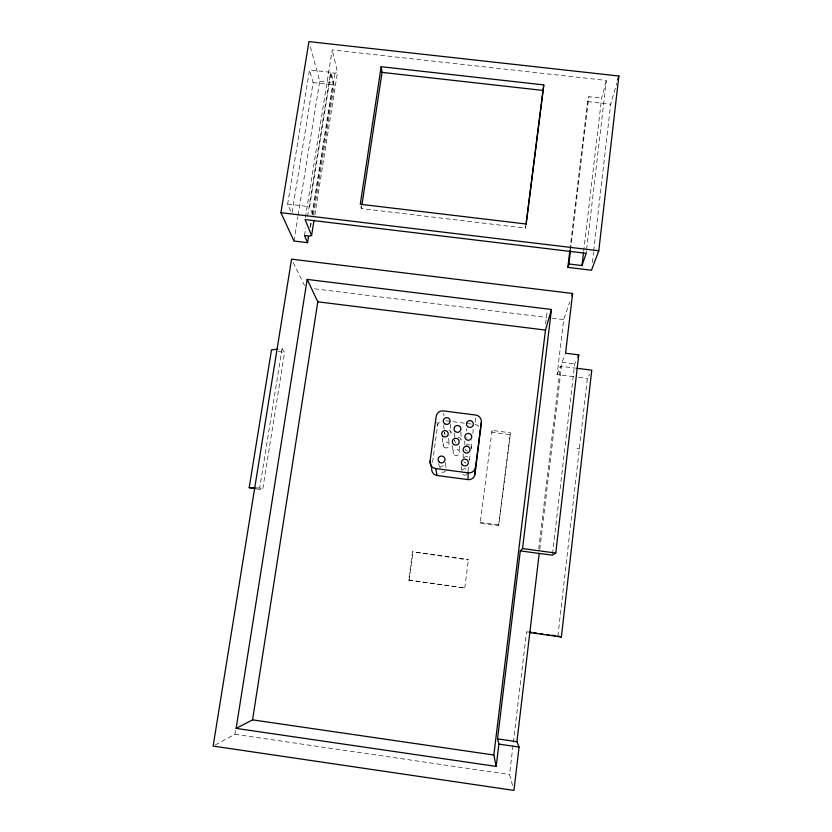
<?xml version="1.0" encoding="UTF-8"?>
<svg xmlns="http://www.w3.org/2000/svg" width="832" height="832" viewBox="0 0 832 832"><rect width="100%" height="100%" fill="white"/><g stroke="black" fill="none" stroke-linecap="round" stroke-linejoin="round"><path stroke-width="0.62" stroke-dasharray="4.16 3.12" d="M464.797 444.933L464.818 440.918M466.398 431.018L466.43 428.667M468.104 471.193L468.25 466.513M408.626 580.06L464.786 588.016L408.626 580.06L412.495 551.803L468.447 559.426L468.395 559.946L412.495 551.803M469.654 460.273L469.882 453.918M471.224 448.219L471.546 440.918M472.93 433.524L473.158 428.813M475.29 422.188L475.571 417.425M557.908 636.033L587.392 378.383L589.586 374.265M586.186 253.334L586.487 250.754M586.633 249.454L606.372 80.444L332.228 49.91L305.282 218.296M552.552 553.842L574.683 363.938L576.212 360.537M592.374 262.517L593.57 252.221M593.715 250.931L610.688 104.218L616.73 83.387M538.762 548.86L560.425 366.215L575.474 368.108M539.791 549.484L561.964 362.336L565.115 354.359M583.658 251.389L601.619 98.134L606.372 80.444M569.982 249.392L587.61 101.618L588.806 96.699L601.619 98.134M570.554 249.818L588.806 96.699M512.585 785.512L509.548 774.53L526.542 631.665L528.85 632.466M573.518 376.626L557.128 374.556L563.67 319.582L569.774 301.798M545.605 323.898L546.936 312.915M492.055 430.404L480.158 523.255L498.597 525.73L510.442 432.806L492.055 430.404L491.764 432.245L509.974 434.606M498.597 525.73L510.442 432.806M360.828 206.419L361.379 208.582L525.533 228.155L525.855 225.576M464.786 588.016L468.447 559.426M409.209 580.372L413.026 552.406M432.588 462.27L437.528 425.859L436.842 421.138M361.379 208.582L361.774 206.014M309.993 227.313L311.012 220.917M312.031 214.51L332.998 82.67L330.512 72.696L335.026 73.195L337.49 72.259L332.228 49.91M310.554 227.126L311.366 221.988M312.593 214.292L335.026 73.195M313.477 215.072L334.142 84.958L331.022 72.342L309.525 69.919L287.654 204.079L290.94 211.63M314.829 215.134L337.49 72.259M215.322 744.91L234.915 734.282L235.529 730.434M282.038 348.691L284.596 352.373L262.631 489.778L259.698 488.02L282.038 348.691L278.522 349.076M304.512 235.539L305.739 227.854M307.58 216.31L330.512 72.696M312.354 213.938L309.577 206.7L331.022 72.342M525.533 228.155L525.866 226.075M292.084 212.514L313.144 82.576L309.525 69.919M293.977 241.03L297.898 216.726M298.095 215.446L319.738 81.172L309.951 45.313M480.158 523.255L480.324 522.361L498.961 524.857M557.128 374.556L560.425 366.215M256.194 487.895L259.698 488.02M587.61 101.618L610.688 104.218M319.738 81.172L332.998 82.67M313.144 82.576L334.142 84.958M287.654 204.079L309.577 206.7M314.59 288.808L546.978 317.512M552.115 318.146L563.67 319.582M561.964 362.336L574.683 363.938M578.562 377.27L587.392 378.383M278.398 351.582L284.596 352.373M445.744 420.763L471.318 424.06M576.909 448.5L579.821 448.874M256.308 488.925L262.631 489.778M234.915 734.282L509.548 774.53M467.584 450.986L466.773 450.778A3.245 3.214 6.7 0 1 465.005 449.03M455.915 442.926L455.312 442.333A3.234 3.203 1.2 0 1 454.678 439.962M293.249 262.59L304.47 285.418M438.703 463.507L439.327 467.085M445.422 462.634L446.025 467.428M442.218 437.934L443.154 445.349M443.664 425.048L444.59 433.389M443.716 413.317L443.966 415.75M448.656 438.35L449.218 444.558M450.382 424.174L450.996 432.557M452.587 445.713L453.076 452.806M454.251 433.17L454.678 440.794M459.337 446.025L459.503 451.974M460.959 432.297L461.094 439.962M461.521 466.502L461.604 470.33M463.174 453.918L463.206 458.151M437.528 425.859A6.188 6.115 -5.3 0 1 441.293 421.013M475.145 424.559A6.198 6.126 6.2 0 1 479.263 426.899M445.536 471.016A3.245 3.234 -5.2 0 1 440.378 471.016M439.962 467.813A3.245 3.234 -5.2 0 1 445.962 467.813M466.835 474.5A3.255 3.234 12.3 0 1 462.873 474.5M462.27 469.966A3.255 3.234 12.3 0 1 468.073 471.515M466.014 463.05A3.245 3.224 8.9 0 1 463.85 461.812M463.85 457.881A3.245 3.224 8.9 0 1 466.003 456.654L466.846 456.654A3.245 3.224 8.9 0 1 469.643 459.43M449.03 430.019A3.234 3.193 -3.5 0 1 449.03 435.926M445.224 434.918A3.234 3.193 -3.5 0 1 444.59 432.557M458.307 437.206A3.234 3.203 1.2 0 1 460.876 441.605M470.995 446.576A3.245 3.214 6.7 0 1 471.006 449.03M466.024 445.255A3.245 3.214 6.7 0 1 467.574 444.621L468.416 444.621A3.245 3.214 6.7 0 1 470.569 445.848M467.241 438.017A3.234 3.203 5.3 0 1 466.731 437.341M454.324 454.948A3.245 3.214 2 0 0 459.503 452.816A3.245 3.214 2 0 0 455.052 449.426A3.245 3.214 2 0 0 454.324 454.948M444.33 447.356A3.058 3.026 -3.9 0 0 449.218 445.349A3.058 3.026 -3.9 0 0 445.016 442.166A3.058 3.026 -3.9 0 0 444.33 447.356"/><path stroke-width="1.25" d="M431.735 468.551A6.219 6.188 -9.6 0 0 437.07 475.509L467.99 479.596L468.187 472.846A6.562 6.521 12.4 0 0 475.54 467.23L481.354 422.261A6.521 6.438 5.1 0 0 475.717 415.054L443.466 410.894A6.5 6.417 -5.7 0 0 436.166 416.426L430.071 461.261L431.454 467.334M467.99 479.596A6.24 6.209 15.3 0 0 474.978 474.25L475.54 467.23M474.978 474.25L481.354 422.261M569.837 250.671L567.84 267.374L591.49 270.234L598.78 250.786L618.862 76.024L308.942 41.6L280.914 212.68L293.977 241.03L307.549 242.674L308.568 236.278M530.098 632.642L561.382 637L591.77 370.157L576.732 368.264M555.755 553.041L578.76 354.879L565.562 353.226L572.614 293.498L291.564 259.158L213.138 746.086L513.937 790.4L519.064 747.032L516.911 741.676L539.209 553.446L552.406 555.131L555.755 553.041L522.538 548.558L520.312 550.898L497.526 738.868L498.888 744.11L496.184 766.418L236.132 728.385L307.174 279.406L551.46 309.473L522.538 548.558M567.84 267.374L568.87 263.973L581.994 265.564L583.502 252.678M568.87 263.973L570.409 251.108M496.184 766.418L493.844 755.019L545.47 330.075L551.46 309.473M526.022 224.286L543.774 84.906L381.181 66.706L360.277 204.266L526.198 224.006L543.774 84.906M361.972 204.734L382.044 72.374L381.181 66.706M236.132 728.385L252.543 719.857L317.803 301.808L307.174 279.406M307.549 242.674L304.512 235.539L309.13 236.101L311.584 235.55L314.018 220.241M255.05 488.758L249.194 487.635L271.502 349.856L277.358 349.211M617.791 79.706L618.862 76.024M581.994 265.564L586.186 253.334L305.084 219.575L311.584 235.55M571.802 295.87L572.614 293.498M577.741 357.136L578.76 354.879M249.194 487.635L255.029 487.843M382.044 72.374L542.942 90.428M280.914 212.68L598.78 250.786M317.803 301.808L545.47 330.075M430.071 461.261A6.542 6.5 -9.8 0 0 435.677 468.562L468.187 472.846M520.312 550.898L539.209 553.446M529.058 632.018L531.565 632.362M534.071 632.715L536.578 633.069M540.342 633.589L542.859 633.942M546.624 634.462L549.13 634.816M551.637 635.159L555.402 635.69M497.526 738.868L516.911 741.676M498.888 744.11L519.064 747.032M252.543 719.857L493.844 755.019M557.908 636.033L561.382 637M435.677 468.562L437.07 475.509M480.501 429.832A6.198 6.126 6.2 0 1 480.511 431.434M466.627 423.072L466.492 423.956A3.453 3.411 3.9 0 0 471.338 427.159A3.453 3.411 3.9 0 0 472.222 421.47A3.453 3.411 3.9 0 0 466.627 423.072M468.718 433.43L467.813 433.43A3.463 3.422 5 0 0 466.95 439.993L467.823 440.222A3.463 3.422 5 0 0 471.702 437.268A3.463 3.422 5 0 0 468.718 433.43M467.033 446.254L466.128 446.254A3.474 3.442 6.5 0 0 463.663 451.506A3.474 3.442 6.5 0 0 469.518 451.516A3.474 3.442 6.5 0 0 467.033 446.254M462.155 464.651A3.474 3.453 8.9 0 0 468.114 463.871A3.474 3.453 8.9 0 0 464.443 459.129A3.474 3.453 8.9 0 0 462.155 464.651M455.364 431.621A3.453 3.411 0 0 0 460.897 429.354A3.453 3.411 0 0 0 456.144 425.755A3.453 3.411 0 0 0 455.364 431.621M453.658 444.444A3.463 3.432 0.4 0 0 459.202 442.166A3.463 3.432 0.4 0 0 454.438 438.547A3.463 3.432 0.4 0 0 453.658 444.444M444.59 423.727A3.453 3.411 -4.2 0 0 450.112 421.47A3.453 3.411 -4.2 0 0 445.38 417.882A3.453 3.411 -4.2 0 0 444.59 423.727M442.988 436.353A3.255 3.224 -4.7 0 0 448.209 434.21A3.255 3.224 -4.7 0 0 443.737 430.82A3.255 3.224 -4.7 0 0 442.988 436.353M439.41 462.218A3.463 3.442 -6.3 0 0 444.964 459.93A3.463 3.442 -6.3 0 0 440.201 456.3A3.463 3.442 -6.3 0 0 439.41 462.218"/></g></svg>
